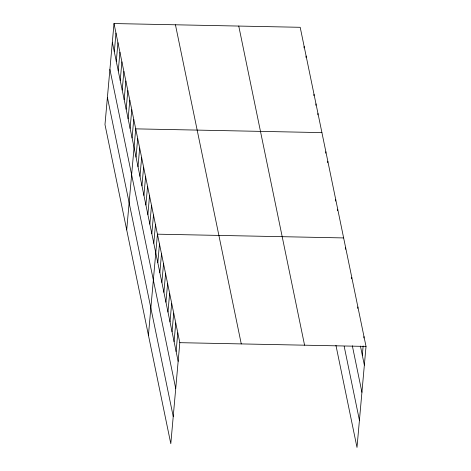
<?xml version="1.0" encoding="UTF-8"?>
<svg xmlns="http://www.w3.org/2000/svg" width="471" height="471" viewBox="0 0 471 471"><rect width="100%" height="100%" fill="white"/><g stroke="black" fill="none" stroke-linecap="round" stroke-linejoin="round"><path stroke-width="0.71" d="M114 23.55L104.98 124.574L170.802 443.7L179.816 342.676L114 23.55L300.198 27.3L366.02 346.426L357 447.45L335.929 345.29M114.306 51.798L115.972 33.123M116.278 61.377L117.95 42.696M118.256 70.95L119.922 52.269M120.229 80.523L121.895 61.842M122.207 90.096L123.873 71.421M124.179 99.669L125.845 80.994M126.151 109.243L127.818 90.567M128.13 118.816L129.796 100.14M130.102 128.389L131.768 109.714M132.074 137.968L133.746 119.287M126.705 229.883L135.719 128.86L321.923 132.61M136.025 157.114L137.691 138.433M138.003 166.687L139.669 148.012M139.975 176.26L141.641 157.585M141.948 185.833L143.614 167.158M143.926 195.406L145.592 176.731M145.898 204.979L147.564 186.304M147.87 214.552L149.542 195.877M149.849 224.131L151.515 205.45M151.821 233.704L153.487 215.023M153.799 243.277L155.465 224.596M148.424 335.199L157.438 234.175L343.642 237.926M157.809 262.712L159.475 244.037M159.84 272.579L161.506 253.898M161.877 282.441L163.543 263.766M163.908 292.308L165.574 273.627M165.945 302.17L167.611 283.495M167.976 312.032L169.642 293.356M170.013 321.899L171.68 303.218M172.045 331.761L173.711 313.085M174.082 341.622L175.748 322.947M176.113 351.49L177.785 332.809M304.019 47.883L304.148 46.446M305.997 57.456L306.121 56.02M313.892 95.754L314.022 94.318M315.87 105.327L315.994 103.891M317.843 114.9L317.972 113.464M325.738 153.199L325.867 151.762M327.716 162.772L327.845 161.335M335.611 201.064L335.741 199.627M337.589 210.637L337.719 209.201M345.543 249.224L345.673 247.787M351.649 278.814L351.778 277.378M357.754 308.405L357.878 306.968M362.317 355.24L363.153 345.902M363.853 338.001L363.983 336.565M179.816 342.676L366.02 346.426M360.427 346.079L364.348 365.102M352.337 345.779L361.928 392.278M344.171 346.297L359.426 420.273M238.756 26.064L304.572 345.19M175.447 24.786L241.264 343.912M112.334 42.225L178.15 361.351M109.908 69.402L175.724 388.528M107.406 97.397L173.228 416.523"/></g></svg>
